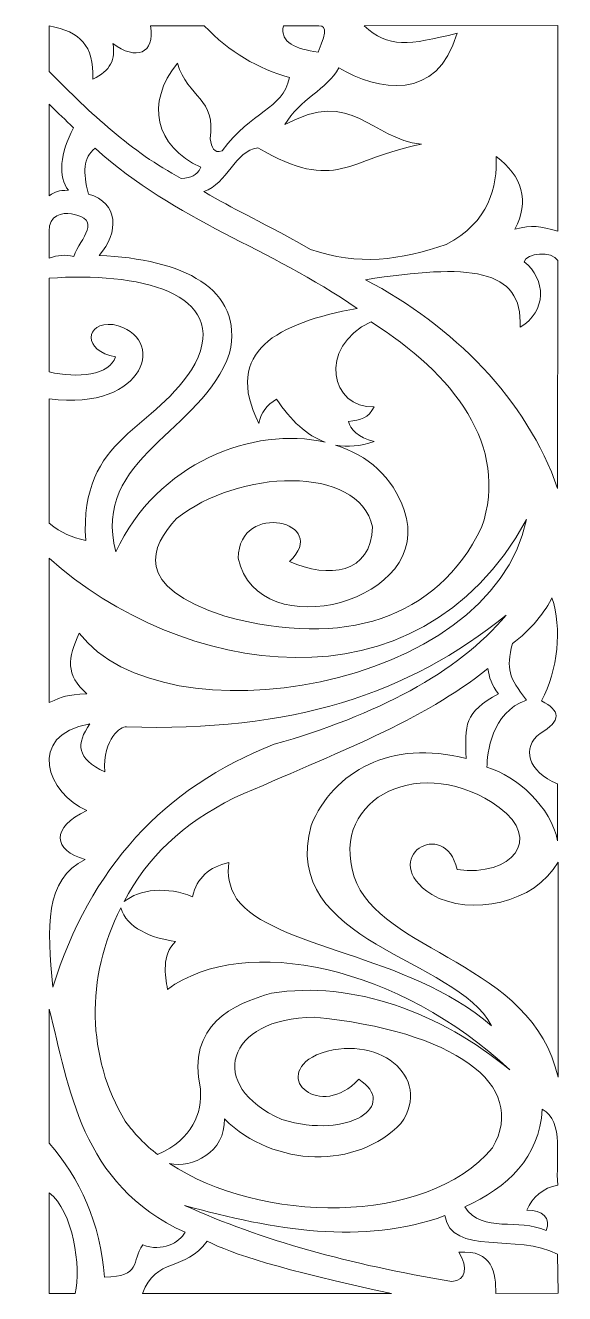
# Model space of a CAD drawing. Header units: centimetres. Extents: x -50 to 50, y -59 to 59.
# Drawn here: x -50 to -25.9, y 2.4 to 58.9 of the extents above; entities that cross this region are included whole.
import ezdxf

# ---------------------------------------------------------------- set-up
doc = ezdxf.new("R2010")
doc.units = ezdxf.units.CM
doc.header["$MEASUREMENT"] = 0
doc.layers.add('layer 1', color=7, linetype='Continuous')

msp = doc.modelspace()

# ---------------------------------------------------------------- linework, layer by layer
at = {"layer": 'layer 1', "color": 242, "lineweight": 9}
for points, knots in [([(-48.91328, 58.91309), (-48.91328, 58.91309), (-48.91556, 56.87392), (-48.91556, 56.87392), (-48.91556, 56.87392), (-47.03816, 54.98483), (-45.26915, 53.30005), (-43.02628, 52.11393), (-43.02628, 52.11393), (-42.56583, 52.14321), (-42.36681, 52.20177), (-42.15744, 52.60574), (-42.15744, 52.60574), (-44.18903, 53.55424), (-44.64128, 55.46292), (-43.19748, 57.24278), (-43.19748, 57.24278), (-42.7195, 55.69714), (-41.45184, 55.67531), (-41.74228, 53.87039), (-41.74228, 53.87039), (-41.66508, 53.49639), (-41.58551, 53.19897), (-41.20011, 53.34024), (-41.20011, 53.34024), (-39.89329, 55.15525), (-38.52943, 55.12919), (-38.19844, 56.61046), (-38.19844, 56.61046), (-39.59372, 57.00019), (-40.88094, 57.72999), (-42.00229, 58.91203), (-42.00229, 58.91203), (-42.00229, 58.91203), (-44.39588, 58.91189), (-44.39588, 58.91189), (-44.39588, 58.91189), (-44.18887, 57.64551), (-45.04776, 57.36113), (-46.07364, 58.12101), (-46.07364, 58.12101), (-45.94239, 57.44038), (-46.18208, 56.89296), (-46.96388, 56.5402), (-46.96388, 56.5402), (-46.93552, 58.04198), (-47.51031, 58.63869), (-48.91328, 58.91309)], [0, 0, 0, 0, 0.07692308, 0.07692308, 0.07692308, 0.07692308, 0.15384615, 0.15384615, 0.15384615, 0.15384615, 0.23076923, 0.23076923, 0.23076923, 0.23076923, 0.30769231, 0.30769231, 0.30769231, 0.30769231, 0.38461538, 0.38461538, 0.38461538, 0.38461538, 0.46153846, 0.46153846, 0.46153846, 0.46153846, 0.53846154, 0.53846154, 0.53846154, 0.53846154, 0.61538462, 0.61538462, 0.61538462, 0.61538462, 0.69230769, 0.69230769, 0.69230769, 0.69230769, 0.76923077, 0.76923077, 0.76923077, 0.76923077, 0.84615385, 0.84615385, 0.84615385, 0.84615385, 1, 1, 1, 1]), ([(-42.0217, 51.52692), (-40.96017, 51.87829), (-40.64334, 53.33126), (-39.61604, 53.47187), (-39.61604, 53.47187), (-36.04768, 51.42676), (-35.64777, 52.99652), (-32.31872, 53.63473), (-32.31872, 53.63473), (-34.60172, 53.86896), (-35.38519, 56.16885), (-38.40435, 54.50611), (-38.40435, 54.50611), (-37.7765, 55.64792), (-36.51521, 56.0696), (-36.0072, 57.03577), (-36.0072, 57.03577), (-34.26241, 56.0323), (-31.61232, 55.48999), (-30.73312, 58.5813), (-30.73312, 58.5813), (-32.87083, 58.0477), (-33.8154, 57.90737), (-34.86849, 58.90653), (-34.86849, 58.90653), (-34.86849, 58.90653), (-26.24722, 58.92167), (-26.24722, 58.92167), (-26.24722, 58.92167), (-26.24722, 58.92167), (-26.24725, 49.76526), (-26.24725, 49.76526), (-26.24725, 49.76526), (-27.05206, 49.97602), (-27.35091, 50.06044), (-28.1557, 49.84964), (-28.1557, 49.84964), (-27.49373, 51.09101), (-27.82846, 52.22819), (-28.98691, 53.08315), (-28.98691, 53.08315), (-28.93568, 51.74806), (-29.31245, 50.14951), (-31.2129, 49.16571), (-31.2129, 49.16571), (-33.26056, 48.46973), (-35.14113, 48.19956), (-37.26295, 48.94972), (-37.26295, 48.94972), (-39.99751, 50.47433), (-40.56059, 50.65442), (-42.0217, 51.52692)], [0, 0, 0, 0, 0.07142857, 0.07142857, 0.07142857, 0.07142857, 0.14285714, 0.14285714, 0.14285714, 0.14285714, 0.21428571, 0.21428571, 0.21428571, 0.21428571, 0.28571429, 0.28571429, 0.28571429, 0.28571429, 0.35714286, 0.35714286, 0.35714286, 0.35714286, 0.42857143, 0.42857143, 0.42857143, 0.42857143, 0.5, 0.5, 0.5, 0.5, 0.57142857, 0.57142857, 0.57142857, 0.57142857, 0.64285714, 0.64285714, 0.64285714, 0.64285714, 0.71428571, 0.71428571, 0.71428571, 0.71428571, 0.78571429, 0.78571429, 0.78571429, 0.78571429, 0.85714286, 0.85714286, 0.85714286, 0.85714286, 1, 1, 1, 1]), ([(-38.47236, 58.9163), (-38.63214, 58.14347), (-37.91311, 57.88683), (-36.93156, 57.73459), (-36.93156, 57.73459), (-36.4731, 58.81504), (-36.57347, 58.93152), (-37.04712, 58.91395), (-37.04712, 58.91395), (-37.04712, 58.91395), (-38.47236, 58.9163), (-38.47236, 58.9163)], [0, 0, 0, 0, 0.25, 0.25, 0.25, 0.25, 0.5, 0.5, 0.5, 0.5, 1, 1, 1, 1]), ([(-48.91556, 55.41607), (-48.91556, 55.41607), (-48.91554, 51.33448), (-48.91554, 51.33448), (-48.91554, 51.33448), (-48.62236, 51.54673), (-48.5179, 51.55843), (-48.05773, 51.58706), (-48.05773, 51.58706), (-48.53162, 52.14134), (-48.42954, 53.26785), (-47.82483, 54.36076), (-47.82483, 54.36076), (-48.19412, 54.73595), (-48.49184, 54.99058), (-48.91556, 55.41607)], [0, 0, 0, 0, 0.2, 0.2, 0.2, 0.2, 0.4, 0.4, 0.4, 0.4, 0.6, 0.6, 0.6, 0.6, 1, 1, 1, 1]), ([(-36.61136, 40.35278), (-37.42759, 40.65286), (-38.14388, 41.31989), (-38.78052, 42.27779), (-38.78052, 42.27779), (-39.21423, 41.98505), (-39.45962, 41.70988), (-39.56804, 41.18879), (-39.56804, 41.18879), (-41.17619, 44.41408), (-38.7496, 45.65971), (-35.18532, 46.31763), (-35.18532, 46.31763), (-39.1235, 49.04708), (-43.20451, 50.16474), (-46.86877, 53.45626), (-46.86877, 53.45626), (-47.39379, 53.0346), (-47.41651, 52.38975), (-47.16259, 51.41187), (-47.16259, 51.41187), (-45.8272, 51.02532), (-45.77291, 49.70442), (-46.69164, 48.67383), (-46.69164, 48.67383), (-42.97711, 48.52847), (-40.23097, 47.21736), (-40.86999, 44.31719), (-40.86999, 44.31719), (-42.08005, 40.80385), (-47.05651, 39.67928), (-45.93825, 35.46336), (-45.93825, 35.46336), (-44.12605, 39.43433), (-39.80126, 41.09111), (-36.61136, 40.35278)], [0, 0, 0, 0, 0.1, 0.1, 0.1, 0.1, 0.2, 0.2, 0.2, 0.2, 0.3, 0.3, 0.3, 0.3, 0.4, 0.4, 0.4, 0.4, 0.5, 0.5, 0.5, 0.5, 0.6, 0.6, 0.6, 0.6, 0.7, 0.7, 0.7, 0.7, 0.8, 0.8, 0.8, 0.8, 1, 1, 1, 1]), ([(-47.9226, 50.53312), (-48.32542, 50.60175), (-48.94109, 50.46498), (-48.91556, 49.76028), (-48.91556, 49.76028), (-48.91556, 49.76028), (-48.91554, 48.55707), (-48.91554, 48.55707), (-48.91554, 48.55707), (-48.52105, 48.70568), (-48.20292, 48.71012), (-47.81988, 48.63615), (-47.81988, 48.63615), (-47.50427, 49.47393), (-46.51985, 50.27407), (-47.9226, 50.53312)], [0, 0, 0, 0, 0.2, 0.2, 0.2, 0.2, 0.4, 0.4, 0.4, 0.4, 0.6, 0.6, 0.6, 0.6, 1, 1, 1, 1]), ([(-34.81556, 47.5949), (-30.91214, 45.55518), (-27.61837, 42.26249), (-26.24868, 38.29064), (-26.24868, 38.29064), (-26.24868, 38.29064), (-26.24438, 48.4583), (-26.24438, 48.4583), (-26.24438, 48.4583), (-26.47557, 48.87994), (-27.6726, 48.8002), (-27.73812, 48.39025), (-27.73812, 48.39025), (-26.76085, 47.63353), (-26.72375, 46.17274), (-27.92644, 45.47454), (-27.92644, 45.47454), (-27.77519, 48.13852), (-30.23024, 48.31507), (-34.81556, 47.5949)], [0, 0, 0, 0, 0.16666667, 0.16666667, 0.16666667, 0.16666667, 0.33333333, 0.33333333, 0.33333333, 0.33333333, 0.5, 0.5, 0.5, 0.5, 0.66666667, 0.66666667, 0.66666667, 0.66666667, 1, 1, 1, 1]), ([(-48.91558, 47.66135), (-48.91558, 47.66135), (-48.91553, 43.48952), (-48.91553, 43.48952), (-48.91553, 43.48952), (-47.65129, 43.18151), (-46.20958, 43.35087), (-45.9538, 44.1572), (-45.9538, 44.1572), (-47.41902, 44.4117), (-47.34769, 45.72631), (-46.05652, 45.59749), (-46.05652, 45.59749), (-43.61404, 45.07436), (-44.54437, 41.72532), (-48.9157, 42.28676), (-48.9157, 42.28676), (-48.9157, 42.28676), (-48.91572, 36.74069), (-48.91572, 36.74069), (-48.91572, 36.74069), (-48.33936, 36.29629), (-47.94586, 36.11023), (-47.28641, 35.97468), (-47.28641, 35.97468), (-47.58174, 40.68198), (-44.13482, 40.83751), (-42.40996, 43.8586), (-42.40996, 43.8586), (-40.79587, 47.04649), (-45.01821, 47.95834), (-48.91558, 47.66135)], [0, 0, 0, 0, 0.11111111, 0.11111111, 0.11111111, 0.11111111, 0.22222222, 0.22222222, 0.22222222, 0.22222222, 0.33333333, 0.33333333, 0.33333333, 0.33333333, 0.44444444, 0.44444444, 0.44444444, 0.44444444, 0.55555556, 0.55555556, 0.55555556, 0.55555556, 0.66666667, 0.66666667, 0.66666667, 0.66666667, 0.77777778, 0.77777778, 0.77777778, 0.77777778, 1, 1, 1, 1]), ([(-36.1446, 40.22492), (-34.7287, 39.7742), (-33.59304, 38.81246), (-33.09634, 37.33176), (-33.09634, 37.33176), (-31.63336, 33.28088), (-39.63127, 31.1245), (-40.49327, 35.19123), (-40.49327, 35.19123), (-40.4361, 37.79713), (-36.33861, 36.78029), (-38.19888, 35.04175), (-38.19888, 35.04175), (-36.46944, 34.26285), (-34.55178, 34.47362), (-34.50042, 36.58766), (-34.50042, 36.58766), (-35.1243, 39.39094), (-40.53181, 39.13342), (-43.23292, 36.94794), (-43.23292, 36.94794), (-44.38573, 35.71598), (-45.2294, 33.93654), (-41.0797, 32.60145), (-41.0797, 32.60145), (-35.76051, 31.15141), (-31.65833, 32.46298), (-29.63758, 36.54984), (-29.63758, 36.54984), (-28.38238, 40.21542), (-30.89357, 43.38017), (-34.56891, 45.72255), (-34.56891, 45.72255), (-36.99998, 44.56845), (-36.33805, 41.84525), (-34.43204, 41.9265), (-34.43204, 41.9265), (-34.68884, 41.43469), (-35.02268, 41.33809), (-35.57908, 41.27661), (-35.57908, 41.27661), (-35.48214, 40.93995), (-35.15673, 40.56558), (-34.43204, 40.38082), (-34.43204, 40.38082), (-35.04602, 40.17085), (-35.61518, 40.12511), (-36.1446, 40.22492)], [0, 0, 0, 0, 0.07692308, 0.07692308, 0.07692308, 0.07692308, 0.15384615, 0.15384615, 0.15384615, 0.15384615, 0.23076923, 0.23076923, 0.23076923, 0.23076923, 0.30769231, 0.30769231, 0.30769231, 0.30769231, 0.38461538, 0.38461538, 0.38461538, 0.38461538, 0.46153846, 0.46153846, 0.46153846, 0.46153846, 0.53846154, 0.53846154, 0.53846154, 0.53846154, 0.61538462, 0.61538462, 0.61538462, 0.61538462, 0.69230769, 0.69230769, 0.69230769, 0.69230769, 0.76923077, 0.76923077, 0.76923077, 0.76923077, 0.84615385, 0.84615385, 0.84615385, 0.84615385, 1, 1, 1, 1]), ([(-48.91567, 35.17907), (-48.91567, 35.17907), (-48.91543, 28.74788), (-48.91543, 28.74788), (-48.91543, 28.74788), (-48.25335, 29.04062), (-48.17664, 29.09276), (-47.23949, 29.13918), (-47.23949, 29.13918), (-48.19501, 29.98799), (-48.08876, 30.7373), (-47.57148, 31.84375), (-47.57148, 31.84375), (-43.86161, 26.97766), (-29.25041, 29.23797), (-27.64089, 36.90307), (-27.64089, 36.90307), (-32.53008, 27.9774), (-43.15904, 30.01012), (-48.91567, 35.17907)], [0, 0, 0, 0, 0.16666667, 0.16666667, 0.16666667, 0.16666667, 0.33333333, 0.33333333, 0.33333333, 0.33333333, 0.5, 0.5, 0.5, 0.5, 0.66666667, 0.66666667, 0.66666667, 0.66666667, 1, 1, 1, 1]), ([(-26.50426, 33.42552), (-26.73543, 32.8868), (-27.48876, 31.92653), (-28.26783, 31.3878), (-28.26783, 31.3878), (-28.5535, 30.21682), (-28.42913, 29.88538), (-27.63624, 28.85492), (-27.63624, 28.85492), (-29.21933, 28.32202), (-29.39132, 26.46677), (-29.39876, 25.87251), (-29.39876, 25.87251), (-28.06053, 25.47732), (-26.54255, 24.08972), (-26.24868, 22.58794), (-26.24868, 22.58794), (-26.24868, 22.58794), (-26.24868, 25.1348), (-26.24868, 25.1348), (-26.24868, 25.1348), (-27.60548, 25.65735), (-27.8594, 26.76685), (-27.02764, 27.3655), (-27.02764, 27.3655), (-26.06748, 27.93783), (-26.12455, 28.41206), (-26.96772, 28.82335), (-26.96772, 28.82335), (-26.23502, 30.2169), (-26.04926, 32.032), (-26.50426, 33.42552)], [0, 0, 0, 0, 0.11111111, 0.11111111, 0.11111111, 0.11111111, 0.22222222, 0.22222222, 0.22222222, 0.22222222, 0.33333333, 0.33333333, 0.33333333, 0.33333333, 0.44444444, 0.44444444, 0.44444444, 0.44444444, 0.55555556, 0.55555556, 0.55555556, 0.55555556, 0.66666667, 0.66666667, 0.66666667, 0.66666667, 0.77777778, 0.77777778, 0.77777778, 0.77777778, 1, 1, 1, 1]), ([(-47.10258, 27.80411), (-49.97611, 27.2888), (-48.97859, 24.66547), (-47.23956, 23.93934), (-47.23956, 23.93934), (-48.86025, 23.18982), (-48.74612, 22.14755), (-47.30805, 21.76102), (-47.30805, 21.76102), (-49.12316, 20.86521), (-49.01908, 18.74397), (-48.74634, 16.06928), (-48.74634, 16.06928), (-47.10258, 21.36283), (-43.81506, 24.96995), (-38.88378, 26.89062), (-38.88378, 26.89062), (-34.32347, 28.19643), (-30.72775, 30.0351), (-28.54179, 32.65263), (-28.54179, 32.65263), (-32.92233, 29.09791), (-38.09632, 27.44638), (-45.46752, 27.66277), (-45.46752, 27.66277), (-45.7198, 27.70068), (-46.5101, 27.17724), (-46.43769, 25.66008), (-46.43769, 25.66008), (-47.7071, 26.24809), (-47.71526, 26.91265), (-47.10258, 27.80411)], [0, 0, 0, 0, 0.11111111, 0.11111111, 0.11111111, 0.11111111, 0.22222222, 0.22222222, 0.22222222, 0.22222222, 0.33333333, 0.33333333, 0.33333333, 0.33333333, 0.44444444, 0.44444444, 0.44444444, 0.44444444, 0.55555556, 0.55555556, 0.55555556, 0.55555556, 0.66666667, 0.66666667, 0.66666667, 0.66666667, 0.77777778, 0.77777778, 0.77777778, 0.77777778, 1, 1, 1, 1]), ([(-45.5712, 19.87839), (-44.91263, 20.44884), (-43.61258, 20.56387), (-42.5298, 20.09378), (-42.5298, 20.09378), (-42.31587, 20.95452), (-41.80229, 21.41708), (-40.9034, 21.62189), (-40.9034, 21.62189), (-40.98185, 21.08326), (-40.8934, 20.54462), (-40.561, 20.00595), (-40.561, 20.00595), (-38.88589, 17.76232), (-32.99095, 17.60125), (-29.19332, 14.35017), (-29.19332, 14.35017), (-30.74563, 17.35922), (-38.66897, 18.04905), (-37.24001, 23.2719), (-37.24001, 23.2719), (-36.2378, 25.67728), (-33.69907, 27.13208), (-30.32253, 26.2582), (-30.32253, 26.2582), (-30.39094, 27.74547), (-30.42511, 28.31939), (-28.88424, 29.13921), (-28.88424, 29.13921), (-29.20161, 29.51397), (-29.2984, 29.88874), (-29.36367, 30.2635), (-29.36367, 30.2635), (-32.25597, 27.93739), (-36.00643, 26.5522), (-40.66452, 24.50149), (-40.66452, 24.50149), (-42.99424, 23.34932), (-44.55818, 21.8268), (-45.5712, 19.87839)], [0, 0, 0, 0, 0.09090909, 0.09090909, 0.09090909, 0.09090909, 0.18181818, 0.18181818, 0.18181818, 0.18181818, 0.27272727, 0.27272727, 0.27272727, 0.27272727, 0.36363636, 0.36363636, 0.36363636, 0.36363636, 0.45454545, 0.45454545, 0.45454545, 0.45454545, 0.54545455, 0.54545455, 0.54545455, 0.54545455, 0.63636364, 0.63636364, 0.63636364, 0.63636364, 0.72727273, 0.72727273, 0.72727273, 0.72727273, 0.81818182, 0.81818182, 0.81818182, 0.81818182, 1, 1, 1, 1]), ([(-30.73412, 21.30573), (-28.25704, 20.98338), (-26.93319, 22.65615), (-28.85092, 24.08093), (-28.85092, 24.08093), (-32.20671, 26.51405), (-36.45105, 24.60096), (-35.32228, 20.98957), (-35.32228, 20.98957), (-34.19939, 17.60176), (-27.35007, 17.18978), (-26.23156, 12.04922), (-26.23156, 12.04922), (-26.23156, 12.04922), (-26.23156, 21.63279), (-26.23156, 21.63279), (-26.23156, 21.63279), (-27.25307, 19.81586), (-30.12352, 19.19785), (-31.86404, 20.19048), (-31.86404, 20.19048), (-34.3561, 21.82651), (-31.24772, 23.69332), (-30.73412, 21.30573)], [0, 0, 0, 0, 0.14285714, 0.14285714, 0.14285714, 0.14285714, 0.28571429, 0.28571429, 0.28571429, 0.28571429, 0.42857143, 0.42857143, 0.42857143, 0.42857143, 0.57142857, 0.57142857, 0.57142857, 0.57142857, 0.71428571, 0.71428571, 0.71428571, 0.71428571, 1, 1, 1, 1]), ([(-44.07965, 8.60232), (-42.4999, 9.31447), (-42.10247, 10.44763), (-42.17028, 11.53984), (-42.17028, 11.53984), (-42.8009, 14.39411), (-40.69661, 15.32561), (-38.99724, 15.80193), (-38.99724, 15.80193), (-35.37574, 16.37546), (-31.45481, 14.93174), (-28.38595, 12.37745), (-28.38595, 12.37745), (-33.25003, 16.95757), (-40.15723, 18.5203), (-43.6426, 15.96611), (-43.6426, 15.96611), (-43.7339, 16.62186), (-43.92221, 17.45326), (-43.28308, 18.10898), (-43.28308, 18.10898), (-44.32385, 18.22559), (-45.4916, 18.73467), (-45.72141, 19.59569), (-45.72141, 19.59569), (-47.31303, 16.51077), (-47.23034, 12.92095), (-45.52731, 10.09646), (-45.52731, 10.09646), (-45.11737, 9.53635), (-44.62864, 9.03866), (-44.07965, 8.60232)], [0, 0, 0, 0, 0.11111111, 0.11111111, 0.11111111, 0.11111111, 0.22222222, 0.22222222, 0.22222222, 0.22222222, 0.33333333, 0.33333333, 0.33333333, 0.33333333, 0.44444444, 0.44444444, 0.44444444, 0.44444444, 0.55555556, 0.55555556, 0.55555556, 0.55555556, 0.66666667, 0.66666667, 0.66666667, 0.66666667, 0.77777778, 0.77777778, 0.77777778, 0.77777778, 1, 1, 1, 1]), ([(-48.91556, 15.08349), (-48.91556, 15.08349), (-48.91556, 9.11594), (-48.91556, 9.11594), (-48.91556, 9.11594), (-47.55024, 7.56003), (-46.62862, 5.54303), (-46.45028, 3.14399), (-46.45028, 3.14399), (-44.7723, 3.17545), (-45.27455, 3.83473), (-44.73828, 4.58429), (-44.73828, 4.58429), (-43.8851, 4.24624), (-43.09297, 4.6951), (-42.85618, 5.14308), (-42.85618, 5.14308), (-47.54041, 7.26716), (-48.01354, 11.65817), (-48.91556, 15.08349)], [0, 0, 0, 0, 0.16666667, 0.16666667, 0.16666667, 0.16666667, 0.33333333, 0.33333333, 0.33333333, 0.33333333, 0.5, 0.5, 0.5, 0.5, 0.66666667, 0.66666667, 0.66666667, 0.66666667, 1, 1, 1, 1]), ([(-43.5493, 8.21217), (-39.59676, 5.55651), (-32.11077, 5.3713), (-29.1582, 8.9019), (-29.1582, 8.9019), (-27.5065, 11.74911), (-30.92401, 14.12406), (-37.10304, 14.73418), (-37.10304, 14.73418), (-41.01914, 14.69254), (-41.95761, 11.67471), (-38.54084, 10.16981), (-38.54084, 10.16981), (-35.51627, 9.24765), (-33.32491, 10.82261), (-35.11684, 11.96139), (-35.11684, 11.96139), (-36.8047, 10.12834), (-39.05025, 12.04363), (-37.00004, 13.05039), (-37.00004, 13.05039), (-34.32894, 14.10456), (-31.76653, 12.06717), (-33.23364, 9.99416), (-33.23364, 9.99416), (-35.19672, 7.94495), (-38.86806, 8.0063), (-41.10509, 10.19602), (-41.10509, 10.19602), (-41.04911, 8.71339), (-42.54902, 7.97361), (-43.5493, 8.21217)], [0, 0, 0, 0, 0.11111111, 0.11111111, 0.11111111, 0.11111111, 0.22222222, 0.22222222, 0.22222222, 0.22222222, 0.33333333, 0.33333333, 0.33333333, 0.33333333, 0.44444444, 0.44444444, 0.44444444, 0.44444444, 0.55555556, 0.55555556, 0.55555556, 0.55555556, 0.66666667, 0.66666667, 0.66666667, 0.66666667, 0.77777778, 0.77777778, 0.77777778, 0.77777778, 1, 1, 1, 1]), ([(-26.93348, 10.62649), (-27.06757, 8.47138), (-28.47711, 7.14642), (-30.39172, 6.27048), (-30.39172, 6.27048), (-29.59278, 5.07609), (-27.98921, 5.79046), (-26.76228, 5.21661), (-26.76228, 5.21661), (-26.53388, 5.78461), (-26.93337, 6.13589), (-27.61828, 6.12997), (-27.61828, 6.12997), (-27.38721, 6.70965), (-26.88448, 7.13457), (-26.24243, 7.24572), (-26.24243, 7.24572), (-26.35657, 8.36985), (-25.93767, 10.09955), (-26.93348, 10.62649)], [0, 0, 0, 0, 0.16666667, 0.16666667, 0.16666667, 0.16666667, 0.33333333, 0.33333333, 0.33333333, 0.33333333, 0.5, 0.5, 0.5, 0.5, 0.66666667, 0.66666667, 0.66666667, 0.66666667, 1, 1, 1, 1]), ([(-48.91558, 6.90336), (-48.91558, 6.90336), (-48.91583, 2.40897), (-48.91583, 2.40897), (-48.91583, 2.40897), (-48.91583, 2.40897), (-47.75229, 2.40919), (-47.75229, 2.40919), (-47.75229, 2.40919), (-47.4813, 3.59581), (-47.84553, 6.09147), (-48.91558, 6.90336)], [0, 0, 0, 0, 0.25, 0.25, 0.25, 0.25, 0.5, 0.5, 0.5, 0.5, 1, 1, 1, 1]), ([(-42.88932, 6.34074), (-39.41469, 4.78274), (-35.544, 3.71082), (-30.96524, 2.95078), (-30.96524, 2.95078), (-30.32123, 2.9946), (-30.23533, 3.58278), (-30.64817, 4.24955), (-30.64817, 4.24955), (-29.12929, 4.37986), (-29.00182, 3.31156), (-29.00767, 2.409), (-29.00767, 2.409), (-29.00767, 2.409), (-26.23156, 2.42385), (-26.23156, 2.42385), (-26.23156, 2.42385), (-26.23156, 2.42385), (-26.24868, 4.16274), (-26.24868, 4.16274), (-26.24868, 4.16274), (-28.02916, 5.12294), (-30.9738, 4.05735), (-31.28196, 5.88406), (-31.28196, 5.88406), (-34.92798, 4.54847), (-38.8772, 5.23479), (-42.88932, 6.34074)], [0, 0, 0, 0, 0.125, 0.125, 0.125, 0.125, 0.25, 0.25, 0.25, 0.25, 0.375, 0.375, 0.375, 0.375, 0.5, 0.5, 0.5, 0.5, 0.625, 0.625, 0.625, 0.625, 0.75, 0.75, 0.75, 0.75, 1, 1, 1, 1]), ([(-44.74952, 2.40885), (-44.17035, 4.05172), (-42.8505, 3.37493), (-41.87552, 4.745), (-41.87552, 4.745), (-40.76967, 4.19016), (-38.6433, 3.48555), (-33.65736, 2.41037), (-33.65736, 2.41037), (-33.65736, 2.41037), (-44.74952, 2.40885), (-44.74952, 2.40885)], [0, 0, 0, 0, 0.25, 0.25, 0.25, 0.25, 0.5, 0.5, 0.5, 0.5, 1, 1, 1, 1])]:
    msp.add_open_spline(points, degree=3, knots=knots, dxfattribs=at)

doc.saveas('drawing.dxf')
